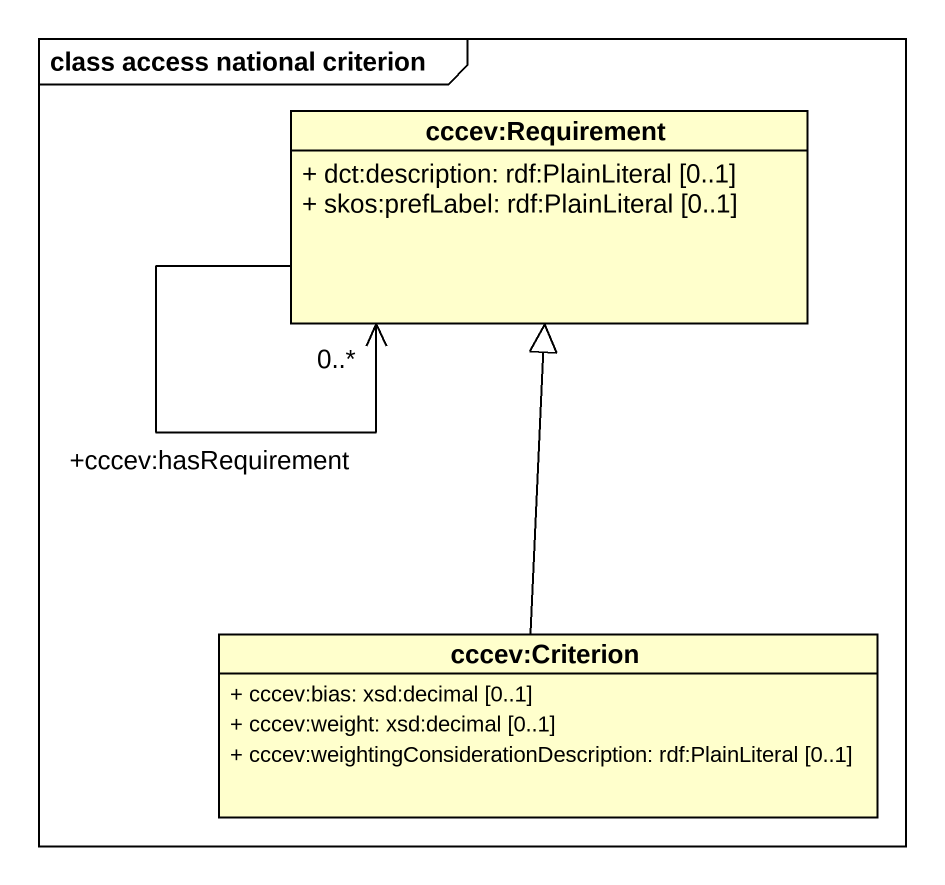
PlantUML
@startuml
mainframe class access national criterion
hide circle
hide empty members
skinparam classAttributeIconSize 0
class "cccev:Requirement" as cccev_Requirement {
  + dct:description: rdf:PlainLiteral [0..1]
  + skos:prefLabel: rdf:PlainLiteral [0..1]
}
class "cccev:Criterion" as cccev_Criterion {
  + cccev:bias: xsd:decimal [0..1]
  + cccev:weight: xsd:decimal [0..1]
  + cccev:weightingConsiderationDescription: rdf:PlainLiteral [0..1]
}
cccev_Requirement --> "+cccev:hasRequirement\n0..*" cccev_Requirement
cccev_Criterion -up-|> cccev_Requirement
@enduml
